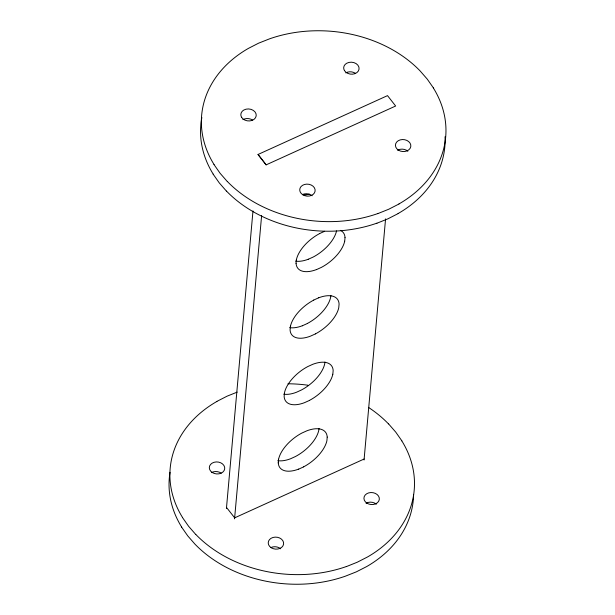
<?xml version="1.0" encoding="UTF-8"?>
<svg xmlns="http://www.w3.org/2000/svg" width="615" height="615" viewBox="0 0 615 615"><rect width="100%" height="100%" fill="white"/><g stroke="black" fill="none" stroke-linecap="round" stroke-linejoin="round"><path stroke-width="0.92" d="M278.203 462.911L278.534 459.205M296.015 263.381L296.345 259.668M327.218 437.08L326.888 440.786A28.89 14.691 -38.1 0 1 303.61 466.854M345.03 237.544L344.7 241.257M226.428 508.467L252.98 210.93M234.561 518.845L261.621 215.565M364.049 459.997L385.567 218.902M290.411 326.181L290.08 329.886A28.89 14.691 -38.1 0 0 310.529 336.121L315.472 333.884M330.924 295.477L330.632 297.383A28.89 14.691 -38.1 0 1 307.346 323.49M324.981 361.981L324.689 363.896A28.89 14.691 -38.1 0 1 301.404 390.002L296.407 392.285A28.89 14.691 -38.1 0 1 283.707 394.169M319.047 428.494L318.755 430.408A28.89 14.691 -38.1 0 1 295.469 456.515L290.472 458.798A28.89 14.691 -38.1 0 1 277.826 460.658M332.823 374.274L333.153 370.568A28.89 14.691 -38.1 0 0 312.758 364.311L307.761 366.578A28.89 14.691 -38.1 0 0 284.484 392.724L284.145 396.398A28.89 14.691 -38.1 0 0 304.54 402.656L309.537 400.396M398.989 203.996L388.734 209.238L377.81 213.62M398.136 213.597L387.881 218.84L376.957 223.222M216.864 401.403L227.12 396.16L237.206 392.116M319.631 233.554L324.635 231.278M313.696 300.066L318.693 297.791M307.346 323.505L302.342 325.773M303.602 466.9L298.598 469.176M266.149 164.858L395.645 106.011L387.512 95.625L258.016 154.48L266.149 164.858L258.039 154.473M364.142 459.005L234.669 517.845L226.535 507.467M308.276 259.261L313.281 256.993A28.89 14.691 -38.1 0 0 336.551 230.879M316.41 269.647L321.414 267.371A28.89 14.691 -38.1 0 0 344.684 241.218M346.307 566.623L357.23 562.233L367.486 556.99A122.3 95.048 5.1 0 0 401.81 440.878M227.289 181.525L220.101 173.276L213.989 164.543M226.435 191.119L219.248 182.87L213.128 174.137M388.565 423.881L395.752 432.13L401.872 440.863M195.785 534.52L188.597 526.271L182.478 517.538M433.375 87.86L427.256 79.127L420.068 70.879A122.3 95.048 5.1 0 0 269.585 38.83L258.623 43.165L248.368 48.408A122.3 95.048 5.1 0 0 214.051 164.52M181.625 527.14L187.744 535.873L194.932 544.121A122.3 95.048 5.1 0 0 345.415 576.17L356.377 571.835L366.632 566.592A122.3 95.048 5.1 0 0 413.595 494.352M270.984 547.504A7.718 5.996 5.1 0 1 280.655 548.772M366.04 503.247A7.711 5.989 5.1 0 1 376.334 504.185M211.429 472.643A7.718 5.996 5.1 0 1 221.185 473.15M181.686 527.116A122.3 95.048 5.1 0 1 170.04 472.305M287.974 383.775A122.3 95.048 5.1 0 1 307.861 385.198M368.639 407.499A122.3 95.048 5.1 0 1 388.511 423.912M182.547 517.515A122.3 95.048 5.1 0 1 216.911 401.449M346.276 566.569A122.3 95.048 5.1 0 1 195.839 534.489M327.203 437.088A28.89 14.691 -38.1 0 0 306.824 430.823L301.819 433.083A28.89 14.691 -38.1 0 0 278.603 459.174M298.659 469.107A28.89 14.691 -38.1 0 1 278.272 462.841M332.815 374.243A28.89 14.691 -38.1 0 1 309.545 400.342M315.472 333.868A28.89 14.691 -38.1 0 0 338.75 307.769L339.088 304.056A28.89 14.691 -38.1 0 0 318.693 297.798M290.472 326.188A28.89 14.691 -38.1 0 1 313.742 300.089M302.396 325.742A28.89 14.691 -38.1 0 1 289.696 327.634M340.426 230.348A28.89 14.691 -38.1 0 1 345.015 237.551M316.464 269.57A28.89 14.691 -38.1 0 1 296.084 263.312M296.415 259.638A28.89 14.691 -38.1 0 1 319.685 233.539M308.33 259.23A28.89 14.691 -38.1 0 1 295.631 261.121M309.506 194.186A28.89 14.691 -38.1 0 1 303.31 194.824M445.037 136.753A122.3 95.048 5.1 0 1 398.09 213.551M213.19 174.122A122.3 95.048 5.1 0 1 201.866 117.511M376.918 223.168A122.3 95.048 5.1 0 1 226.489 191.088M433.314 87.883A122.3 95.048 5.1 0 1 398.943 203.949M377.779 213.574A122.3 95.048 5.1 0 1 227.342 181.487M242.933 119.648A7.718 5.996 5.1 0 1 252.688 120.156M345.791 72.901A7.718 5.996 5.1 0 1 355.547 73.408M397.544 150.252A7.711 5.989 5.1 0 1 398.189 149.922A7.718 5.996 5.1 0 1 407.86 151.19M302.495 194.509A7.718 5.996 5.1 0 1 312.159 195.778M212.344 472.558A7.726 6.004 5.1 0 0 224.675 468.984A7.726 6.004 5.1 0 0 214.058 462.288A7.726 6.004 5.1 0 0 212.344 472.558M366.955 503.162A7.726 6.004 5.1 0 0 379.286 499.588A7.726 6.004 5.1 0 0 368.669 492.892A7.726 6.004 5.1 0 0 366.955 503.162M271.253 547.75A7.726 6.004 5.1 0 0 283.584 544.175A7.726 6.004 5.1 0 0 272.968 537.479A7.726 6.004 5.1 0 0 271.253 547.75M241.626 117.357A7.718 5.996 5.1 0 0 251.942 120.455A7.726 6.004 5.1 0 0 255.064 111.976A7.718 5.996 5.1 0 0 243.794 110.047A7.726 6.004 5.1 0 0 241.618 117.365M344.485 70.61A7.718 5.996 5.1 0 0 354.801 73.708A7.726 6.004 5.1 0 0 357.922 65.228A7.718 5.996 5.1 0 0 346.645 63.299A7.726 6.004 5.1 0 0 344.469 70.617M398.459 150.16A7.726 6.004 5.1 0 0 410.789 146.593A7.726 6.004 5.1 0 0 400.173 139.897A7.726 6.004 5.1 0 0 398.459 150.16M302.764 194.755A7.726 6.004 5.1 0 0 315.088 191.18A7.726 6.004 5.1 0 0 304.471 184.485A7.726 6.004 5.1 0 0 302.764 194.755"/></g></svg>
